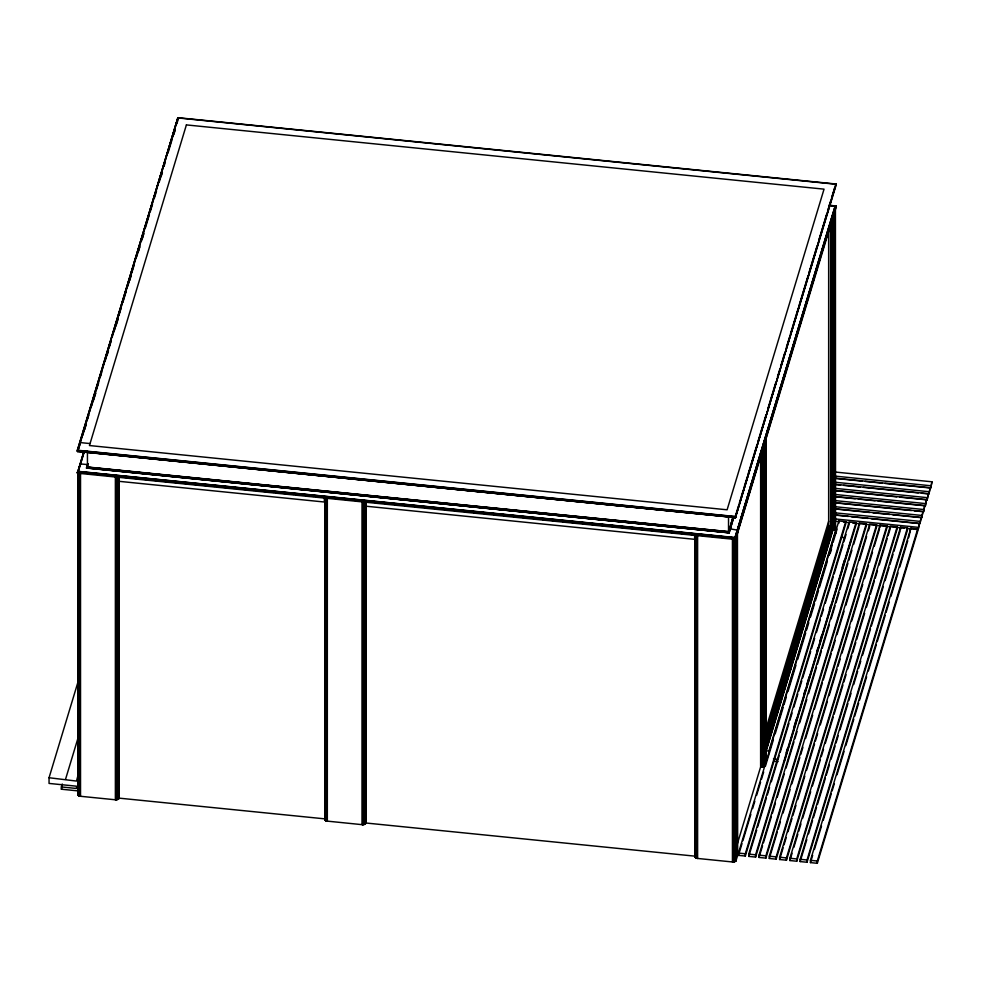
<?xml version="1.0" encoding="UTF-8"?>
<svg xmlns="http://www.w3.org/2000/svg" width="981" height="981" viewBox="0 0 981 981"><rect width="100%" height="100%" fill="white"/><g stroke="black" fill="none" stroke-linecap="round" stroke-linejoin="round"><path stroke-width="1.47" d="M77.511 451.468L735.603 517.514L735.603 516.546L77.376 450.218L77.45 451.419L78.345 451.481M766.161 756.707L765.744 757.97M835.272 205.912L735.014 537.6L835.15 205.949L835.837 205.875L735.603 538.765L77.389 472.351L78.345 471.37L734.916 537.527L735.603 539.501L77.376 473.173L83.949 451.26M87.799 463.67L86.475 468.06L87.444 466.993L87.444 451.309M835.272 186.01L836.119 184.023L177.892 117.695L77.376 450.218M77.928 794.144L78.455 795.53L80.528 796.29L115.783 799.822L119.069 798.289M324.723 819.012L325.263 820.398L326.931 821.097L362.161 824.665L364.552 824.359L365.864 823.157M737.442 533.406L737.295 532.45L737.491 855.959L735.897 860.938L732.856 862.005L697.209 858.412L695.541 857.713L695.014 856.327M766.161 438.397L765.621 437.023M835.567 208.806L835.248 207.629M765.303 764.04L766.21 760.949L765.621 759.809M735.578 517.661L77.389 451.272L735.603 517.514M77.45 451.419L177.892 117.695M88.572 414.865L77.658 451.554L80.074 444.27M89.529 411.995L111.147 340.186M112.092 337.329L177.892 118.664M82.625 435.478L85.813 425.251M87.481 419.377L88.817 414.988M91.466 406.208L95.549 393.074M96.334 390.119L98.64 382.835M100.307 376.949L101.644 372.559M105.175 360.849L108.278 350.609M109.161 347.691L111.368 340.37M114.029 331.59L118.002 318.42M118.885 315.49L121.104 308.181M122.87 302.32L125.96 292.08M127.738 286.231L130.829 275.992M131.712 273.061L133.931 265.741M136.58 256.961L139.682 246.721M141.534 240.946L143.655 233.552M145.433 227.702L149.406 214.532M150.289 211.602L152.509 204.293M154.275 198.444L156.482 191.123M159.143 182.343L162.233 172.104M164.085 166.341L165.335 161.853M167.984 153.085L171.969 139.915M172.852 136.984L175.059 129.664M176.838 123.814L178.162 119.424M84.599 429.641L85.923 425.251M93.44 400.395L95.77 393.087M107.15 355.061L108.474 350.683M115.991 325.815L118.309 318.531M129.688 280.492L131.013 276.102M138.529 251.246L139.854 246.856M142.515 238.089L143.839 233.699M161.08 176.666L162.405 172.276M173.895 134.262L175.219 129.872M77.376 473.173L84.158 451.101M84.28 451.027L78.088 471.493L735.174 537.784L835.518 205.851M78.345 471.37L84.108 452.29M86.598 468.011L87.934 463.621M87.947 464.761L86.843 467.863L729.202 532.83L733.543 518.115M77.732 790.858L61.386 789.215L61.386 786.946L76.481 788.466L76.481 786.186L49.05 783.427L49.05 777.737L77.83 682.531M61.386 786.946L62.269 784.015M61.386 789.215L62.269 786.296M65.506 779.405L77.904 738.386M77.806 776.106L76.481 781.072L49.05 777.737M732.954 516.926L728.858 532.462M732.979 517.122L728.613 532.009L87.37 467.287M728.785 532.352L733.077 517.514M728.944 532.56L733.285 517.833M733.445 518.029L729.03 532.658L86.72 467.937M735.358 516.165L738.472 505.902M739.355 502.959L743.34 489.764M744.236 486.821L747.338 476.558M748.221 473.615L757.099 444.283M757.982 441.34L765.965 414.938M767.743 409.065L775.726 382.664M777.492 376.79L779.711 369.457M780.606 366.526L784.592 353.319M786.37 347.446L789.472 337.182M790.355 334.239L798.338 307.838M799.233 304.907L808.099 275.563M808.982 272.62L816.965 246.219M818.743 240.345L826.725 213.944M827.608 211.001L830.711 200.737M831.606 197.806L834.708 187.53M735.394 517.833L834.954 187.396M836.119 184.023L735.26 517.821L836.119 184.992M835.738 205.863L735.333 538.005L77.757 471.751M735.505 538.348L835.922 205.912M735.603 539.501L836.119 206.979L836.045 206.01L829.301 205.262M765.609 729.827L828.651 521.267M765.609 734.364L828.651 525.816L828.651 229.628M765.658 738.877L830.024 525.951L832.256 526.944L833.176 528.882M765.621 740.41L830.429 526.012M765.585 741.967L830.833 526.123M765.536 743.573L831.226 526.27M765.462 745.229L831.594 526.466M765.805 745.45L831.937 526.687M765.683 747.166L832.256 526.944M765.511 748.908L832.526 527.226M832.759 527.533L765.744 749.214L766.161 750.563L833.151 528.538M737.356 843.844L760.618 766.921L760.618 455.491M765.928 749.545L832.93 527.864M766.051 749.876L833.065 528.195M768.908 751.066L835.922 529.384L833.176 529.115L766.161 750.796L768.908 751.066L768.908 753.629M738.46 853.078L838.865 520.96L845.72 521.647L845.72 523.928L745.315 856.045L738.46 855.358L738.46 853.078L745.315 853.777L845.72 521.647M738.46 855.358L742.004 843.648M742.887 840.729L750.845 814.389M752.611 808.54L754.83 801.219M756.596 795.37L760.582 782.2M761.464 779.27L763.672 771.961M765.438 766.112L773.396 739.772M775.174 733.923L783.132 707.583M784.015 704.652L786.222 697.344M788.001 691.482L795.959 665.155M797.725 659.306L805.683 632.966M806.578 630.035L808.785 622.727M810.551 616.865L814.537 603.707M815.419 600.777L818.51 590.537M819.405 587.607L827.363 561.267M829.129 555.418L832.231 545.178M833.114 542.248L837.087 529.09M830.184 553.468L831.508 549.09M748.748 854.12L849.141 521.99L855.996 522.689L855.996 524.958L755.603 857.087L748.748 856.388L748.748 854.12L755.603 854.807L855.996 522.689M748.748 856.388L756.707 830.061M757.59 827.13L766.443 797.872M767.326 794.941L769.533 787.62M771.299 781.771L779.27 755.444M780.153 752.513L788.994 723.255M789.877 720.324L792.096 713.003M793.862 707.154L797.835 693.984M798.73 691.065L801.82 680.814M802.703 677.896L810.662 651.556M811.545 648.637L814.647 638.386M816.413 632.537L820.398 619.367M821.281 616.448L823.488 609.127M825.266 603.278L833.225 576.938M834.108 574.008L842.949 544.749M843.832 541.831L846.051 534.51M847.817 528.661L849.141 524.271M786.198 752.685L787.522 748.307M794.132 726.431L796.339 719.134M803.831 694.352L805.156 689.974M806.922 684.137L809.117 676.841M816.609 652.058L817.933 647.681M819.699 641.844L821.906 634.548M829.399 609.765L830.723 605.387M842.188 567.459L844.383 560.176M784.432 760.79L851.005 540.568M759.036 855.15L859.43 523.032L866.284 523.719L866.284 526L765.891 858.117L759.036 857.431L759.036 855.15L765.891 855.849L866.284 523.719M759.036 857.431L762.568 845.72M763.451 842.802L771.409 816.462M772.305 813.531L775.395 803.292M777.16 797.443L784.236 774.034M786.014 768.184L793.972 741.844M794.855 738.914L797.062 731.605M799.723 722.825L806.799 699.416M808.565 693.555L816.523 667.227M817.418 664.296L821.391 651.126M822.274 648.208L829.35 624.799M831.128 618.937L835.101 605.78M835.984 602.849L839.086 592.61M839.969 589.679L847.927 563.339M848.81 560.421L851.913 550.182M853.678 544.32L858.988 526.772M769.312 856.192L869.718 524.062L876.573 524.761L876.573 527.03L776.167 859.16L769.312 858.461L769.312 856.192L776.167 856.879L876.573 524.761M769.312 858.461L777.271 832.133M778.166 829.203L780.373 821.882M783.022 813.114L790.097 789.693M791.875 783.844L799.834 757.516M800.717 754.585L802.924 747.264M805.585 738.485L812.66 715.075M814.426 709.226L822.385 682.886M823.28 679.968L831.238 653.628M832.121 650.71L835.211 640.458M836.989 634.609L844.065 611.2M845.83 605.351L853.789 579.011M854.672 576.092L856.891 568.772M859.54 559.992L866.615 536.582M868.393 530.733L869.718 526.343M779.601 857.222L879.994 525.105L886.861 525.791L886.861 528.072L786.455 860.19L779.601 859.503L779.601 857.222L786.455 857.921L886.861 525.791M779.601 859.503L783.145 847.792M784.027 844.874L786.235 837.553M788.001 831.704L791.986 818.534M792.869 815.603L795.959 805.364M797.737 799.515L804.812 776.106M806.578 770.257L814.537 743.917M815.419 740.986L817.639 733.678M820.288 724.898L827.363 701.489M829.141 695.639L837.1 669.3M837.982 666.369L840.19 659.06M841.968 653.199L849.926 626.871M851.692 621.01L859.65 594.682M860.533 591.751L862.753 584.443M864.519 578.582L868.504 565.412M869.387 562.493L872.477 552.254M874.255 546.392L879.552 528.845M789.889 858.265L890.282 526.135L897.137 526.834L897.137 529.102L796.744 861.232L789.889 860.533L789.889 858.265L796.744 858.951L897.137 526.834M789.889 860.533L792.096 853.225M793.862 847.363L797.847 834.206M798.73 831.275L800.937 823.954M802.716 818.105L810.674 791.765M812.44 785.916L820.398 759.588M821.293 756.658L823.5 749.337M825.266 743.488L833.225 717.148M834.108 714.229L842.961 684.971M843.844 682.04L846.051 674.72M847.829 668.87L851.802 655.7M852.685 652.782L855.788 642.53M856.671 639.612L864.629 613.272M866.395 607.423L869.497 597.184M870.38 594.253L874.365 581.083M875.248 578.165L877.455 570.844M879.221 564.995L887.192 538.655M888.075 535.724L890.282 528.416M800.165 859.295L900.57 527.177L907.425 527.864L907.425 530.145L807.032 862.262L800.165 861.576L800.165 859.295L807.032 859.994L907.425 527.864M800.165 861.576L806.799 839.626M808.577 833.776L812.55 820.607M813.433 817.676L816.535 807.437M817.418 804.518L825.377 778.178M826.26 775.248L829.362 765.008M831.128 759.159L835.113 745.989M835.996 743.058L838.203 735.75M839.981 729.889L847.94 703.561M848.823 700.63L851.03 693.322M853.691 684.542L857.664 671.372M858.547 668.441L860.766 661.133M862.532 655.271L870.49 628.944M871.373 626.013L883.317 586.515M885.083 580.654L889.068 567.496M889.951 564.566L893.053 554.326M893.936 551.396L900.129 530.917M810.453 860.337L910.858 528.207L917.713 528.906L917.713 531.175L817.308 863.305L810.453 862.606L810.453 860.337L817.308 861.024L917.713 528.906M810.453 862.606L812.66 855.297M814.438 849.436L821.514 826.027M823.28 820.177L831.238 793.85M832.121 790.919L834.341 783.598M836.989 774.818L844.065 751.409M845.843 745.56L853.801 719.22M854.684 716.302L858.669 703.132M859.552 700.201L866.628 676.792M868.393 670.943L876.352 644.603M877.235 641.684L885.205 615.345M886.088 612.414L889.178 602.175M890.956 596.325L898.032 572.916M899.798 567.067L907.756 540.727M908.639 537.796L910.858 528.207M907.523 528.514L918.191 529.593L919.381 523.364L835.567 514.915M871.214 518.741L919.982 523.658L921.184 517.428L835.837 508.82M892.82 514.804L921.784 517.723L922.974 511.481L834.586 502.579M914.427 510.856L923.575 511.775L924.764 505.546L834.856 496.484M878.13 501.083L925.365 505.84L926.567 499.611L835.125 490.402M928.357 493.676L927.168 499.905L928.357 493.676L835.395 484.307M921.343 493.198L928.958 493.97L930.16 487.729L835.665 478.213M885.034 483.425L930.748 488.023L931.95 481.794L835.935 472.119M918.191 529.593L919.381 523.364M919.982 523.658L921.184 517.428M921.784 517.723L922.974 511.481M923.575 511.775L924.764 505.546M925.365 505.84L926.567 499.611M928.958 493.97L930.16 487.729M930.748 488.023L931.95 481.794M79.216 467.079L79.915 466.208M833.286 214.128L834.279 213.085L834.279 529.752M735.161 861.514L735.161 538.728L736.155 537.686L736.155 860.472M761.17 453.357L761.17 766.97L763.561 766.664L764.873 765.462M763.561 443.866L764.873 442.676L764.775 765.707M115.366 799.797L115.366 477.011L118.076 476.545L118.076 799.331M87.836 464.602L80.381 463.927L79.768 465.264M362.161 824.665L362.161 501.88L363.816 501.794L363.816 824.58M732.439 861.98L732.439 539.182L734.095 539.096L734.095 861.894M836.119 184.256L177.892 117.928L77.376 450.451L735.603 516.766M829.055 205.336L836.106 206.157M831.545 205.789L836.119 206.243M834.745 476.079L930.748 485.754M834.745 478.36L862.176 481.119M865.217 481.426L881.98 483.118M835.996 482.321L928.958 491.689M835.996 484.602L840.57 485.055M843.611 485.362L860.374 487.054M863.427 487.361L918.29 492.891M835.726 488.415L927.168 497.637M835.726 490.696L896.683 496.827M899.736 497.146L925.635 499.746M835.456 494.51L925.365 503.572M835.456 496.778L855.26 498.777M858.314 499.084L875.077 500.776M835.187 500.604L923.575 509.507M836.707 503.032L911.386 510.549M834.917 506.687L921.784 515.442M834.917 508.967L869.963 512.499M873.016 512.805L889.779 514.498M834.635 512.781L919.982 521.377M834.635 515.062L848.357 516.435M851.41 516.742L868.173 518.434M90.056 443.571L79.768 442.529L79.939 443.694M835.898 519.023L918.191 527.324M835.898 521.303L838.939 521.61M843.513 522.064L849.607 522.689M852.661 522.996L904.47 528.207M828.651 525.816L830.024 525.951M841.956 537.38L844.972 537.686M737.307 531.518L737.994 531.579L737.479 530.169L729.435 528.71M87.444 466.993L728.527 531.677L87.407 467.177M87.162 467.594L728.724 532.229M86.475 468.06L729.202 532.83M77.573 471.947L735.456 538.238M77.45 472.143L735.542 538.459M77.389 472.351L735.591 538.667M123.263 477.207L127.824 477.673M133.919 478.287L138.493 478.74M143.067 479.206L147.628 479.66M152.202 480.126L156.776 480.58M162.871 481.205L167.444 481.659M172.006 482.125L176.58 482.578M182.674 483.192L187.248 483.658M191.81 484.111L196.384 484.577M200.958 485.031L205.519 485.497M211.614 486.11L214.667 486.417M220.762 487.03L225.323 487.496M231.418 488.109L234.471 488.415M240.566 489.029L245.127 489.482M249.701 489.948L254.275 490.414M260.37 491.027L264.944 491.481M269.505 491.947L274.079 492.401M280.174 493.014L284.748 493.48M289.309 493.946L293.883 494.399M298.457 494.865L303.019 495.319M309.113 495.932L313.687 496.398M318.261 496.852L322.823 497.318M367.017 501.769L371.591 502.235M376.152 502.689L380.726 503.155M386.821 503.768L391.394 504.222M395.968 504.688L400.542 505.141M406.637 505.767L411.211 506.221M415.772 506.687L420.346 507.14M424.92 507.606L429.494 508.06M435.589 508.673L440.162 509.139M444.724 509.605L449.298 510.059M455.392 510.672L458.446 510.978M464.54 511.591L469.114 512.057M473.676 512.523L478.25 512.977M484.344 513.59L487.398 513.897M493.492 514.51L498.066 514.976M504.16 515.589L507.202 515.896M513.296 516.509L517.87 516.975M522.444 517.428L527.018 517.894M533.112 518.508L537.686 518.961M542.248 519.427L546.822 519.893M551.396 520.347L555.969 520.813M562.064 521.426L566.638 521.88M571.2 522.346L575.773 522.799M581.868 523.425L586.442 523.879M591.016 524.345L595.59 524.798M600.164 525.264L604.725 525.718M610.82 526.331L613.873 526.638M619.967 527.263L624.541 527.717M630.636 528.33L633.677 528.636M639.771 529.25L644.345 529.715M648.919 530.169L653.493 530.635M659.588 531.248L664.162 531.714M668.735 532.168L673.297 532.634M679.392 533.247L683.965 533.701M688.539 534.167L693.113 534.633M118.689 481.291L324.355 502.014L324.355 497.465M365.496 506.159L694.634 539.329L694.634 534.78M773.433 758.914L777.958 759.368M773.592 761.207L778.043 761.648M324.772 818.853L119.118 798.142L119.118 481.426M365.95 823.01L695.063 856.168M695.811 857.897L695.811 535.111L697.614 535.675L697.614 858.461M325.52 820.582L325.52 497.796L327.335 498.36L327.335 821.158M78.075 795.101L78.075 472.315L80.528 473.492L80.528 796.29M77.953 472.082L77.928 471.358L77.953 794.868M900.57 527.177L900.57 529.446M879.994 525.105L879.994 527.373M859.43 523.032L859.43 525.301M838.865 520.96L838.865 523.229M835.922 529.384L835.922 533.223M835.42 207.849L835.542 530.88M834.181 213.318L834.181 529.985M833.825 213.748L833.825 528.894M833.58 213.944L833.58 529.09M833.286 215.648L833.286 529.262M832.967 215.808L832.967 529.421M832.599 215.93L832.599 529.544M832.219 219.082L832.219 526.576M831.814 219.155L831.814 526.65M831.41 219.192L831.41 526.687M830.993 222.258L830.993 526.687M830.576 222.233L830.576 526.662M817.308 861.024L817.308 863.305M807.032 859.994L807.032 862.262M796.744 858.951L796.744 861.232M786.455 857.921L786.455 860.19M776.167 856.879L776.167 859.16M766.136 437.685L766.161 761.195M766.014 437.452L766.014 760.238M765.842 437.232L765.842 760.017M765.891 855.849L765.891 858.117M764.616 443.142L764.616 765.928M764.42 443.351L764.42 766.136M764.174 443.547L764.174 766.333M763.88 443.719L763.88 766.517M763.561 445.399L763.561 766.664M763.193 445.521L763.193 766.786M762.813 445.619L762.813 766.884M762.409 448.746L762.409 766.958M762.004 448.783L762.004 766.995M761.587 453.381L761.587 766.995M755.603 854.807L755.603 857.087M745.315 853.777L745.315 856.045M737.418 532.683L737.442 856.192M736.057 537.919L735.897 860.938M735.701 538.348L735.701 861.146M735.456 538.544L735.456 861.343M734.843 538.876L734.843 861.674M734.475 538.998L734.475 861.796M733.69 539.17L733.69 861.956M733.285 539.207L733.285 861.992M732.856 539.207L732.856 862.005M728.527 515.908L728.527 531.592M697.209 535.614L697.209 858.412M696.817 535.528L696.817 858.326M696.449 535.418L696.449 858.203M696.105 535.27L696.105 858.068M695.541 534.915L695.541 857.713M695.333 534.706L695.333 857.504M695.161 534.486L695.161 857.284M694.965 535.307L694.977 856.805M365.864 501.904L365.766 823.402M365.619 502.358L365.619 823.623M365.423 501.046L365.423 823.832M365.165 501.242L365.165 824.028M364.883 501.414L364.883 824.199M364.552 501.561L364.552 824.359M364.196 501.696L364.196 824.481M363.411 501.855L363.411 824.653M362.995 501.892L362.995 824.69M362.578 501.904L362.578 824.69M326.931 498.311L326.931 821.097M326.538 498.225L326.538 821.011M326.17 498.103L326.17 820.901M325.827 497.956L325.827 820.754M325.263 497.612L325.263 820.398M325.042 497.404L325.042 820.19M324.87 497.183L324.87 819.969M118.971 477.269L118.971 798.534M118.689 476.741L118.811 798.755M118.615 477.71L118.615 798.963M118.37 477.894L118.37 799.159M117.757 476.692L117.757 799.49M117.389 476.827L117.389 799.613M117.009 476.925L117.009 799.711M116.604 476.987L116.604 799.785M116.199 477.024L116.199 799.822M115.783 477.036L115.783 799.822M80.123 473.443L80.123 796.229M79.731 473.357L79.731 796.143M79.363 473.234L79.363 796.032M79.032 473.087L79.032 795.885M78.725 472.928L78.725 795.714M78.455 472.732L78.455 795.53M78.247 472.535L78.247 795.321M186.39 124.906L89.455 445.546L727.105 509.801L824.04 189.149L186.39 124.906"/></g></svg>
